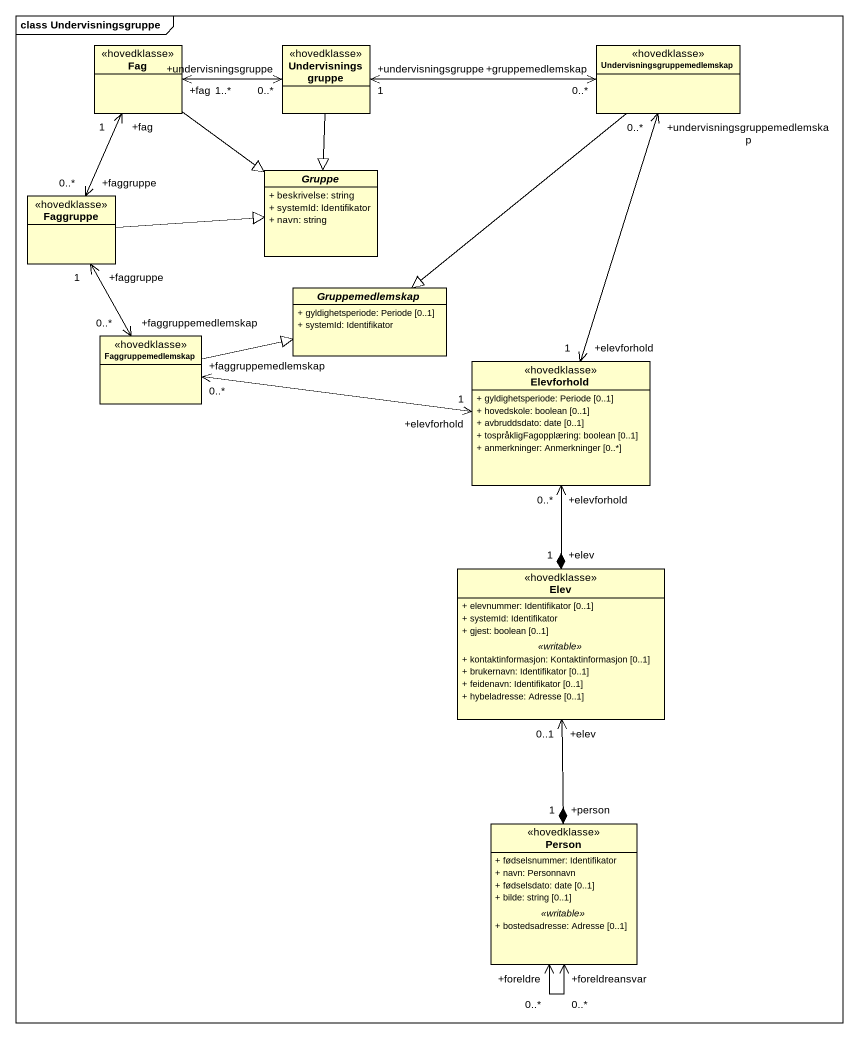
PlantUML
@startuml
mainframe class Undervisningsgruppe
hide circle
hide empty members
skinparam classAttributeIconSize 0
class Fag <<hovedklasse>>
class Undervisningsgruppe <<hovedklasse>>
class "Undervisningsgruppemedlemskap" as Undervisningsgruppemedlemska <<hovedklasse>>
class Faggruppe <<hovedklasse>>
abstract class Gruppe {
  + beskrivelse: string
  + systemId: Identifikator
  + navn: string
}
abstract class Gruppemedlemskap {
  + gyldighetsperiode: Periode [0..1]
  + systemId: Identifikator
}
class Faggruppemedlemskap <<hovedklasse>>
class Elevforhold <<hovedklasse>> {
  + gyldighetsperiode: Periode [0..1]
  + hovedskole: boolean [0..1]
  + avbruddsdato: date [0..1]
  + tospråkligFagopplæring: boolean [0..1]
  + anmerkninger: Anmerkninger [0..*]
}
class Elev <<hovedklasse>> {
  + elevnummer: Identifikator [0..1]
  + systemId: Identifikator
  + gjest: boolean [0..1]
  .. <<writable>> ..
  + kontaktinformasjon: Kontaktinformasjon [0..1]
  + brukernavn: Identifikator [0..1]
  + feidenavn: Identifikator [0..1]
  + hybeladresse: Adresse [0..1]
}
class "Person" as Person_ <<hovedklasse>> {
  + fødselsnummer: Identifikator
  + navn: Personnavn
  + fødselsdato: date [0..1]
  + bilde: string [0..1]
  .. <<writable>> ..
  + bostedsadresse: Adresse [0..1]
}
Fag --|> Gruppe
Undervisningsgruppe "+undervisningsgruppe\n0..*" <-left-> "+fag\n1..*" Fag
Undervisningsgruppe --|> Gruppe
Undervisningsgruppemedlemska "+gruppemedlemskap\n0..*" <-left-> "+undervisningsgruppe\n1" Undervisningsgruppe
Undervisningsgruppemedlemska --|> Gruppemedlemskap
Undervisningsgruppemedlemska "+undervisningsgruppemedlemskap\n0..*" <--> "+elevforhold\n1" Elevforhold
Faggruppe "+faggruppe\n0..*" <-up-> "+fag\n1" Fag
Faggruppe -right-|> Gruppe
Faggruppe "+faggruppe\n1" <--> "+faggruppemedlemskap\n0..*" Faggruppemedlemskap
Faggruppemedlemskap -right-|> Gruppemedlemskap
Elevforhold "+elevforhold\n1" <-left-> "+faggruppemedlemskap\n0..*" Faggruppemedlemskap
Elevforhold "+elevforhold\n0..*" <--* "+elev\n1" Elev
Elev "+elev\n0..1" <--* "+person\n1" Person_
Person_ "+foreldre\n0..*" <--> "+foreldreansvar\n0..*" Person_
@enduml
